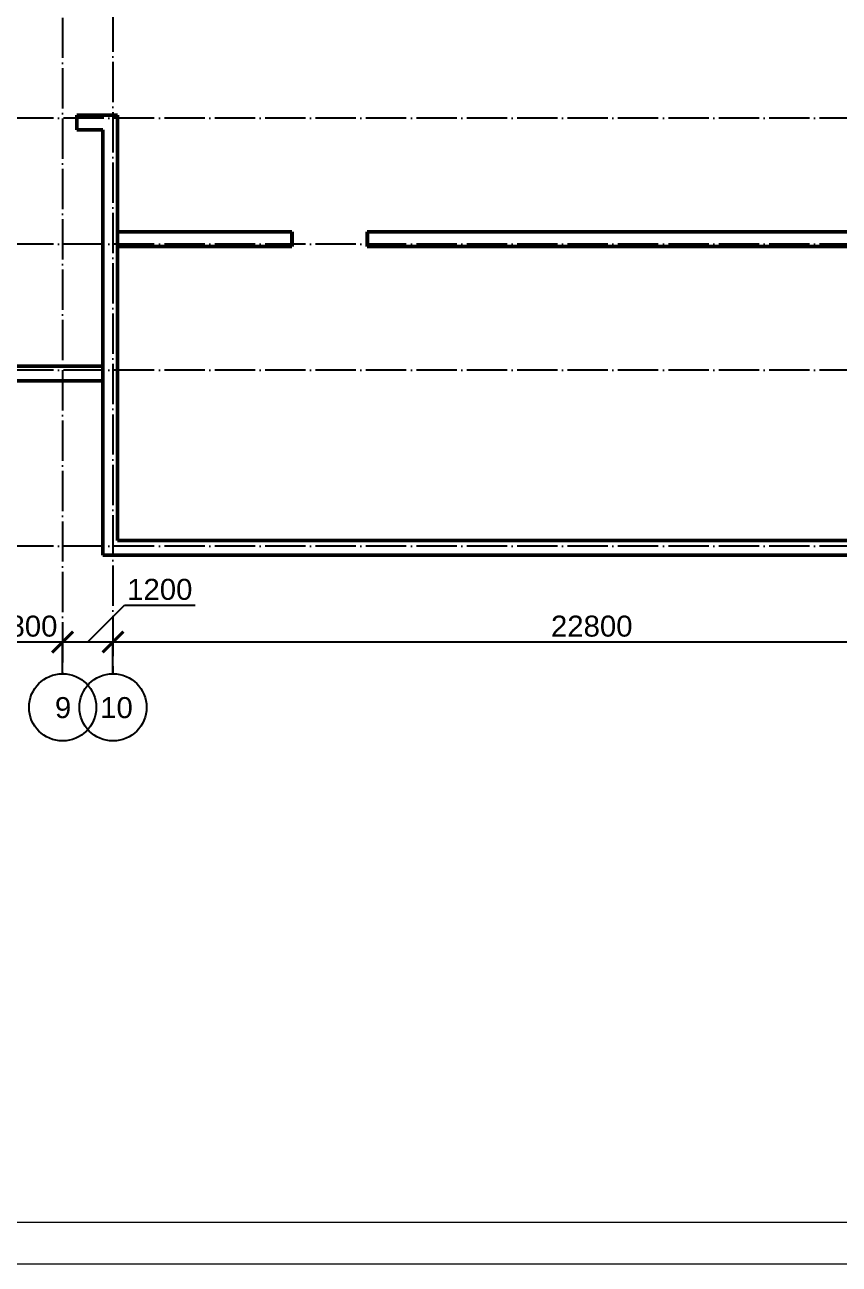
# Model space of a CAD drawing. Header units: millimetres. Extents: x 1982 to 10001982, y -1005230 to 4320529.
# Drawn here: x 2131764 to 2151156, y 1190781 to 1220314 of the extents above; entities that cross this region are included whole.
import ezdxf

# ---------------------------------------------------------------- set-up
doc = ezdxf.new("R2010")
doc.units = ezdxf.units.MM
doc.linetypes.add('ACAD_ISO04W100', pattern=[30, 24, -3, 0, -3])
doc.layers.add('Level 63', color=7, linetype='Continuous', lineweight=0)
doc.layers.add('Стены', color=7, linetype='Continuous', lineweight=50)
for name, color, linetype in [('Оси', 30, 'Continuous'), ('Осн надпись', 7, 'Continuous'), ('размеры оси', 163, 'Continuous')]:
    doc.layers.add(name, color=color, linetype=linetype)
doc.styles.get("Standard").update_dxf_attribs({"font": 'arial.ttf'})
doc.dimstyles.new('200', dxfattribs={"dimtxt": 500, "dimasz": 500, "dimexe": 3, "dimexo": 1.2, "dimgap": 120, "dimtad": 1, "dimtxsty": 'Standard', "dimblk": 'ARCHTICK', "dimcen": 500, "dimadec": 0, "dimazin": 0, "dimtfac": 1, "dimtmove": 1, "dimatfit": 3, "dimldrblk": 'ARCHTICK', "dimfxl": 0, "dimarcsym": 2})

# ---------------------------------------------------------------- blocks, each defined once
blk = doc.blocks.new('_ArchTick')
at = {"color": 0, "linetype": 'ByBlock', "const_width": 0.15}
blk.add_lwpolyline([(-0.5, -0.5), (0.5, 0.5)], dxfattribs=at)
blk = doc.blocks.new('*D263')
at = {"layer": 'Defpoints', "color": 0, "lineweight": 0, "transparency": 16777216}
for p in [(2132664, 1205607), (2130864, 1204850), (2132664, 1204850)]:
    blk.add_point(p, dxfattribs=at)
at = {"layer": 'размеры оси', "color": 0, "lineweight": -2, "transparency": 16777216}
for p, q in [((2130864, 1204851), (2130864, 1205610)), ((2130864, 1205607), (2132664, 1205607)), ((2132664, 1204851), (2132664, 1205610))]:
    blk.add_line(p, q, dxfattribs=at)
at = {"layer": 'размеры оси', "color": 0, "lineweight": -2, "transparency": 16777216, "xscale": 500, "yscale": 500, "zscale": 500, "rotation": 180}
blk.add_blockref('_ArchTick', (2130864, 1205607), dxfattribs=at)
at = {"layer": 'размеры оси', "color": 0, "lineweight": -2, "transparency": 16777216, "xscale": 500, "yscale": 500, "zscale": 500}
blk.add_blockref('_ArchTick', (2132664, 1205607), dxfattribs=at)
at = {"layer": 'размеры оси', "color": 0, "transparency": 16777216, "insert": (2131764, 1205982), "char_height": 500, "attachment_point": 5}
blk.add_mtext('1800', dxfattribs=at)
blk = doc.blocks.new('*D264')
at = {"layer": 'Defpoints', "color": 0, "lineweight": 0, "transparency": 16777216}
for p in [(2156664, 1205607), (2133864, 1204850), (2156664, 1204850)]:
    blk.add_point(p, dxfattribs=at)
at = {"layer": 'размеры оси', "color": 0, "lineweight": -2, "transparency": 16777216}
for p, q in [((2133864, 1204851), (2133864, 1205610)), ((2133864, 1205607), (2156664, 1205607)), ((2156664, 1204851), (2156664, 1205610))]:
    blk.add_line(p, q, dxfattribs=at)
at = {"layer": 'размеры оси', "color": 0, "lineweight": -2, "transparency": 16777216, "xscale": 500, "yscale": 500, "zscale": 500, "rotation": 180}
blk.add_blockref('_ArchTick', (2133864, 1205607), dxfattribs=at)
at = {"layer": 'размеры оси', "color": 0, "lineweight": -2, "transparency": 16777216, "xscale": 500, "yscale": 500, "zscale": 500}
blk.add_blockref('_ArchTick', (2156664, 1205607), dxfattribs=at)
at = {"layer": 'размеры оси', "color": 0, "transparency": 16777216, "insert": (2145264, 1205982), "char_height": 500, "attachment_point": 5}
blk.add_mtext('22800', dxfattribs=at)
blk = doc.blocks.new('*D281')
at = {"layer": 'Defpoints', "color": 0, "lineweight": 0, "transparency": 16777216}
for p in [(2133864, 1205607), (2132664, 1204850), (2133864, 1204850)]:
    blk.add_point(p, dxfattribs=at)
at = {"layer": 'размеры оси', "color": 0, "lineweight": -2, "transparency": 16777216}
for p, q in [((2133264, 1205607), (2134136, 1206482)), ((2134136, 1206482), (2135821, 1206482)), ((2132664, 1204851), (2132664, 1205610)), ((2132664, 1205607), (2133864, 1205607)), ((2133864, 1204851), (2133864, 1205610))]:
    blk.add_line(p, q, dxfattribs=at)
at = {"layer": 'размеры оси', "color": 0, "lineweight": -2, "transparency": 16777216, "xscale": 500, "yscale": 500, "zscale": 500, "rotation": 180}
blk.add_blockref('_ArchTick', (2132664, 1205607), dxfattribs=at)
at = {"layer": 'размеры оси', "color": 0, "lineweight": -2, "transparency": 16777216, "xscale": 500, "yscale": 500, "zscale": 500}
blk.add_blockref('_ArchTick', (2133864, 1205607), dxfattribs=at)
at = {"layer": 'размеры оси', "color": 0, "transparency": 16777216, "insert": (2134978, 1206858), "char_height": 500, "attachment_point": 5}
blk.add_mtext('1200', dxfattribs=at)

msp = doc.modelspace()

# ---------------------------------------------------------------- linework, layer by layer
at = {"lineweight": 53}
for p, q in [((2138119.44, 1215377.518), (2138119.44, 1215027.518)), ((2139919.44, 1215377.518), (2139919.44, 1215027.518))]:
    msp.add_line(p, q, dxfattribs=at)
at = {"layer": 'Level 63', "color": 7, "linetype": 'Continuous', "lineweight": 13}
msp.add_lwpolyline([(2069109.386, 1250181.247), (2195259.386, 1250181.247), (2195259.386, 1190781.247), (2069109.386, 1190781.247)], close=True, dxfattribs=at)
msp.add_3dface([(2073109.386, 1191781.247), (2194259.386, 1191781.247), (2194259.386, 1249181.247), (2073109.386, 1249181.247)], dxfattribs=at)
at = {"layer": 'Оси', "linetype": 'ACAD_ISO04W100', "ltscale": 40}
for p, q in [((2132663.993, 1246884.813), (2132663.993, 1204849.904)), ((2133863.993, 1247034.392), (2133863.993, 1204849.904)), ((2161249.893, 1218087.518), (2076514.296, 1218087.518)), ((2161249.893, 1215087.518), (2076514.296, 1215087.518)), ((2161249.893, 1212087.518), (2076514.296, 1212087.518)), ((2161249.893, 1207887.518), (2076514.296, 1207887.518))]:
    msp.add_line(p, q, dxfattribs=at)
at = {"layer": 'Осн надпись', "ltscale": 40}
for centre in [(2132663.993, 1204049.904), (2133863.993, 1204049.904)]:
    msp.add_circle(centre, 800, dxfattribs=at)
at = {"layer": 'Стены'}
for p, q in [((2133003.993, 1218157.518), (2133973.993, 1218157.518)), ((2133003.993, 1218157.518), (2133003.993, 1217807.518)), ((2133973.993, 1218157.518), (2133973.993, 1212177.518)), ((2133973.993, 1218137.518), (2133973.993, 1208027.518)), ((2133003.993, 1217807.518), (2133623.993, 1217807.518)), ((2133623.993, 1217807.518), (2133623.993, 1207677.518)), ((2138119.44, 1215377.518), (2133973.993, 1215377.518)), ((2161133.993, 1215377.518), (2139919.44, 1215377.518)), ((2133973.993, 1215027.518), (2138119.44, 1215027.518)), ((2139919.44, 1215027.518), (2160783.993, 1215027.518)), ((2133623.993, 1212177.518), (2116173.993, 1212177.518)), ((2133623.993, 1211827.518), (2116173.993, 1211827.518)), ((2160783.993, 1208027.518), (2133973.993, 1208027.518)), ((2161133.993, 1207677.518), (2133623.993, 1207677.518))]:
    msp.add_line(p, q, dxfattribs=at)

# ---------------------------------------------------------------- texts
at = {"layer": 'Осн надпись', "char_height": 500, "width": 500, "attachment_point": 1}
for s, insert in [('9', (2132481.127, 1204293.667)), ('10', (2133558.914, 1204293.667))]:
    msp.add_mtext(s, dxfattribs=dict(at, insert=insert))

# ---------------------------------------------------------------- dimensions: what is measured, and where the dimension line sits
at = {"layer": 'размеры оси'}
dim = msp.add_linear_dim(base=(2133863.993, 1205607.098), p1=(2132663.993, 1204849.904), p2=(2133863.993, 1204849.904), dimstyle='200', override={"dimscale": 0, "dimtix": 0, "dimtofl": 1, "dimtmove": 1, "dimatfit": 3}, dxfattribs=at)
dim.commit()
dim.dimension.update_dxf_attribs({"geometry": '*D281', "text_midpoint": (2134256.197, 1206482.384), "dimtype": 160})
for base, p1, p2, picture, middle in [((2132663.993, 1205607.098), (2130863.993, 1204849.904), (2132663.993, 1204849.904), '*D263', (2131763.993, 1205982.384)), ((2156663.993, 1205607.098), (2133863.993, 1204849.904), (2156663.993, 1204849.904), '*D264', (2145263.993, 1205982.384))]:
    dim = msp.add_linear_dim(base=base, p1=p1, p2=p2, dimstyle='200', dxfattribs=at)
    dim.commit()
    dim.dimension.update_dxf_attribs({"geometry": picture, "text_midpoint": middle})

doc.saveas('drawing.dxf')
